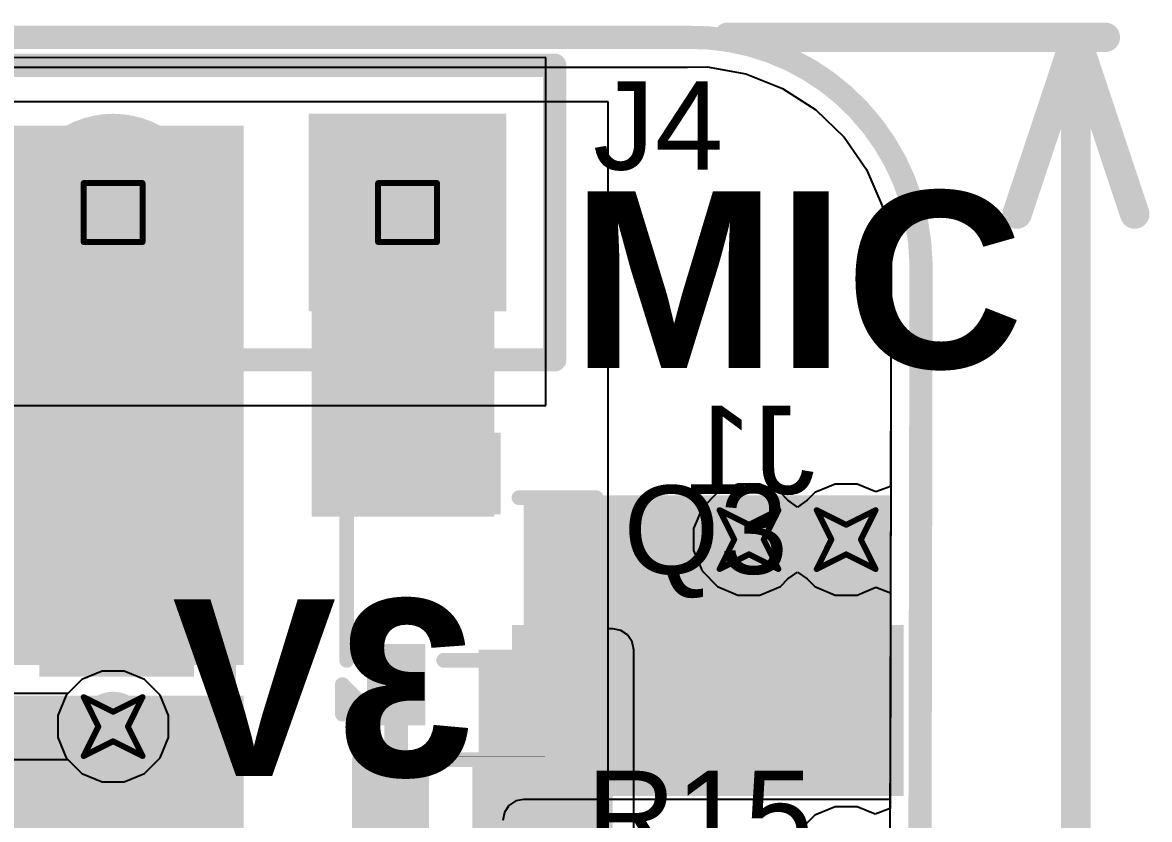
# Model space of a CAD drawing. Header units: inches. Extents: x -3 to 289, y -11 to 89.
# Drawn here: x 117.33 to 127.05, y 33.78 to 40.65 of the extents above; entities that cross this region are included whole.
import ezdxf

# ---------------------------------------------------------------- set-up
doc = ezdxf.new("R2010")
doc.units = ezdxf.units.IN
for name, color, linetype in [('Board Cutout', 216, 'Continuous'), ('Bottom Layer', 5, 'Continuous'), ('Bottom Overlay', 54, 'Continuous'), ('Bottom Paste', 16, 'Continuous'), ('Bottom Solder', 6, 'Continuous'), ('Dimension', 6, 'Continuous'), ('Drill Drawing', 1, 'Continuous'), ('Layer 1', 16, 'Continuous'), ('Layer 2', 76, 'Continuous'), ('Multi-Layer', 9, 'Continuous'), ('Pad Holes', 156, 'Continuous'), ('Top Layer', 1, 'Continuous'), ('Top Overlay', 2, 'Continuous'), ('Top Paste', 8, 'Continuous'), ('Top Solder', 216, 'Continuous'), ('Via Holes', 16, 'Continuous')]:
    doc.layers.add(name, color=color, linetype=linetype)
doc.styles.add('Arial', font='', dxfattribs={"height": 0.2})
doc.styles.add('Arial_Bold', font='', dxfattribs={"height": 0.2})
doc.styles.get('Arial').set_extended_font_data('Arial')
doc.styles.get('Arial_Bold').set_extended_font_data('Arial', bold=True)

# ---------------------------------------------------------------- blocks, each defined once
blk = doc.blocks.new('R___0402_53')
at = {"layer": 'Top Layer'}
for points in [[(-0.6985, -0.3175), (-0.6985, 0.3175), (-0.2413, 0.3175), (-0.2413, -0.3175)], [(0.2413, -0.3175), (0.2413, 0.3175), (0.6985, 0.3175), (0.6985, -0.3175)]]:
    blk.add_hatch(color=1, dxfattribs=at).paths.add_polyline_path(points)
at = {"layer": 'Top Paste'}
for points in [[(-0.6985, -0.3175), (-0.6985, 0.3175), (-0.2413, 0.3175), (-0.2413, -0.3175)], [(0.2413, -0.3175), (0.2413, 0.3175), (0.6985, 0.3175), (0.6985, -0.3175)]]:
    blk.add_hatch(color=8, dxfattribs=at).paths.add_polyline_path(points)
at = {"layer": 'Top Solder'}
for points in [[(-0.7535, -0.3725), (-0.7535, 0.3725), (-0.1863, 0.3725), (-0.1863, -0.3725)], [(0.1863, -0.3725), (0.1863, 0.3725), (0.7535, 0.3725), (0.7535, -0.3725)]]:
    blk.add_hatch(color=216, dxfattribs=at).paths.add_polyline_path(points)
at = {"layer": 'Top Overlay'}
for points in [[(0.7874, 0.4064, 0.127, 0.127, 0), (-0.7874, 0.4064, 0.127, 0.127, 0)], [(-0.7874, 0.4064, 0.127, 0.127, 0), (-0.7874, -0.4064, 0.127, 0.127, 0)], [(0.7874, 0.4064, 0.127, 0.127, 0), (0.7874, -0.4064, 0.127, 0.127, 0)], [(0.7874, -0.4064, 0.127, 0.127, 0), (-0.7874, -0.4064, 0.127, 0.127, 0)], [(0.8128, -0.4318, 0.00323, 0.00323, 0), (-0.8128, -0.4318, 0.00323, 0.00323, 0)]]:
    blk.add_lwpolyline(points, format="xyseb", dxfattribs=at)
for points in [[(-0.8191, 0.4064, 0.0635, 0.0635, 1), (-0.7556, 0.4064, 0.0635, 0.0635, 1)], [(-0.8191, 0.4064, 0.0635, 0.0635, 1), (-0.7556, 0.4064, 0.0635, 0.0635, 1)], [(0.7556, 0.4064, 0.0635, 0.0635, 1), (0.8191, 0.4064, 0.0635, 0.0635, 1)], [(0.7556, 0.4064, 0.0635, 0.0635, 1), (0.8191, 0.4064, 0.0635, 0.0635, 1)], [(-0.8191, -0.4064, 0.0635, 0.0635, 1), (-0.7556, -0.4064, 0.0635, 0.0635, 1)], [(-0.8191, -0.4064, 0.0635, 0.0635, 1), (-0.7556, -0.4064, 0.0635, 0.0635, 1)], [(0.7556, -0.4064, 0.0635, 0.0635, 1), (0.8191, -0.4064, 0.0635, 0.0635, 1)], [(0.7556, -0.4064, 0.0635, 0.0635, 1), (0.8191, -0.4064, 0.0635, 0.0635, 1)], [(-0.8136, -0.4318, 0.00161, 0.00161, 1), (-0.812, -0.4318, 0.00161, 0.00161, 1)], [(0.812, -0.4318, 0.00161, 0.00161, 1), (0.8136, -0.4318, 0.00161, 0.00161, 1)]]:
    blk.add_lwpolyline(points, format="xyseb", close=True, dxfattribs=at)
blk = doc.blocks.new('SC_70_70')
at = {"layer": 'Top Layer'}
for points in [[(0.2, 1.21), (0.2, 0.61), (-0.2, 0.61), (-0.2, 1.21)], [(-0.45, -0.61), (-0.45, -1.21), (-0.85, -1.21), (-0.85, -0.61)], [(0.85, -0.61), (0.85, -1.21), (0.45, -1.21), (0.45, -0.61)]]:
    blk.add_hatch(color=1, dxfattribs=at).paths.add_polyline_path(points)
at = {"layer": 'Top Paste'}
for points in [[(0.2, 1.21), (0.2, 0.61), (-0.2, 0.61), (-0.2, 1.21)], [(-0.45, -0.61), (-0.45, -1.21), (-0.85, -1.21), (-0.85, -0.61)], [(0.85, -0.61), (0.85, -1.21), (0.45, -1.21), (0.45, -0.61)]]:
    blk.add_hatch(color=8, dxfattribs=at).paths.add_polyline_path(points)
at = {"layer": 'Top Solder'}
for points in [[(0.2508, 1.2608), (0.2508, 0.5592), (-0.2508, 0.5592), (-0.2508, 1.2608)], [(-0.3992, -0.5592), (-0.3992, -1.2608), (-0.9008, -1.2608), (-0.9008, -0.5592)], [(0.9008, -0.5592), (0.9008, -1.2608), (0.3992, -1.2608), (0.3992, -0.5592)]]:
    blk.add_hatch(color=216, dxfattribs=at).paths.add_polyline_path(points)
at = {"layer": 'Top Overlay'}
for points in [[(-1.0762, 0.7013, 0.127, 0.127, 0), (-0.4106, 0.7013, 0.127, 0.127, 0)], [(-1.0762, -0.7011, 0.127, 0.127, 0), (-1.0762, 0.7013, 0.127, 0.127, 0)], [(0.4106, 0.7013, 0.127, 0.127, 0), (1.0762, 0.7013, 0.127, 0.127, 0)], [(1.0762, -0.7011, 0.127, 0.127, 0), (1.0762, 0.7013, 0.127, 0.127, 0)], [(-0.2394, -0.7011, 0.127, 0.127, 0), (0.2393, -0.7011, 0.127, 0.127, 0)], [(-1.114, -0.91, 0.127, 0.127, 0), (-0.987, -1.037, 0.127, 0.127, 0)], [(-1.114, -1.164, 0.127, 0.127, 0), (-1.114, -0.91, 0.127, 0.127, 0)], [(-1.114, -1.164, 0.127, 0.127, 0), (-0.987, -1.037, 0.127, 0.127, 0)]]:
    blk.add_lwpolyline(points, format="xyseb", dxfattribs=at)
for points in [[(-1.108, 0.7013, 0.0635, 0.0635, 1), (-1.0445, 0.7013, 0.0635, 0.0635, 1)], [(-1.108, 0.7013, 0.0635, 0.0635, 1), (-1.0445, 0.7013, 0.0635, 0.0635, 1)], [(-0.4424, 0.7013, 0.0635, 0.0635, 1), (-0.3789, 0.7013, 0.0635, 0.0635, 1)], [(0.3789, 0.7013, 0.0635, 0.0635, 1), (0.4424, 0.7013, 0.0635, 0.0635, 1)], [(1.0445, 0.7013, 0.0635, 0.0635, 1), (1.108, 0.7013, 0.0635, 0.0635, 1)], [(1.0445, 0.7013, 0.0635, 0.0635, 1), (1.108, 0.7013, 0.0635, 0.0635, 1)], [(-1.108, -0.7011, 0.0635, 0.0635, 1), (-1.0445, -0.7011, 0.0635, 0.0635, 1)], [(-0.2711, -0.7011, 0.0635, 0.0635, 1), (-0.2076, -0.7011, 0.0635, 0.0635, 1)], [(0.2076, -0.7011, 0.0635, 0.0635, 1), (0.2711, -0.7011, 0.0635, 0.0635, 1)], [(1.0445, -0.7011, 0.0635, 0.0635, 1), (1.108, -0.7011, 0.0635, 0.0635, 1)], [(-1.1458, -0.91, 0.0635, 0.0635, 1), (-1.0823, -0.91, 0.0635, 0.0635, 1)], [(-1.1458, -0.91, 0.0635, 0.0635, 1), (-1.0823, -0.91, 0.0635, 0.0635, 1)], [(-1.0188, -1.037, 0.0635, 0.0635, 1), (-0.9553, -1.037, 0.0635, 0.0635, 1)], [(-1.0188, -1.037, 0.0635, 0.0635, 1), (-0.9553, -1.037, 0.0635, 0.0635, 1)], [(-1.1458, -1.164, 0.0635, 0.0635, 1), (-1.0823, -1.164, 0.0635, 0.0635, 1)], [(-1.1458, -1.164, 0.0635, 0.0635, 1), (-1.0823, -1.164, 0.0635, 0.0635, 1)]]:
    blk.add_lwpolyline(points, format="xyseb", close=True, dxfattribs=at)
blk = doc.blocks.new('HDR1X3__85')
at = {"layer": 'Bottom Layer'}
blk.add_hatch(color=5, dxfattribs=at).paths.add_polyline_path([(-0.75, 0.75), (0.75, 0.75), (0.75, -0.75), (-0.75, -0.75)])
h = blk.add_hatch(color=5, dxfattribs=at)
edge = h.paths.add_edge_path()
edge.add_arc((2.54, 0), 0.75, 0, 360)
h = blk.add_hatch(color=5, dxfattribs=at)
edge = h.paths.add_edge_path()
edge.add_arc((5.08, 0), 0.75, 0, 360)
at = {"layer": 'Bottom Solder'}
blk.add_hatch(color=6, dxfattribs=at).paths.add_polyline_path([(-0.8516, 0.8516), (0.8516, 0.8516), (0.8516, -0.8516), (-0.8516, -0.8516)])
h = blk.add_hatch(color=6, dxfattribs=at)
edge = h.paths.add_edge_path()
edge.add_arc((2.54, 0), 0.8516, 0, 360)
h = blk.add_hatch(color=6, dxfattribs=at)
edge = h.paths.add_edge_path()
edge.add_arc((5.08, 0), 0.8516, 0, 360)
at = {"layer": 'Layer 1'}
blk.add_hatch(color=16, dxfattribs=at).paths.add_polyline_path([(-0.75, 0.75), (0.75, 0.75), (0.75, -0.75), (-0.75, -0.75)])
h = blk.add_hatch(color=16, dxfattribs=at)
edge = h.paths.add_edge_path()
edge.add_arc((2.54, 0), 0.75, 0, 360)
h = blk.add_hatch(color=16, dxfattribs=at)
edge = h.paths.add_edge_path()
edge.add_arc((5.08, 0), 0.75, 0, 360)
at = {"layer": 'Layer 2'}
blk.add_hatch(color=76, dxfattribs=at).paths.add_polyline_path([(-0.75, 0.75), (0.75, 0.75), (0.75, -0.75), (-0.75, -0.75)])
h = blk.add_hatch(color=76, dxfattribs=at)
edge = h.paths.add_edge_path()
edge.add_arc((2.54, 0), 0.75, 0, 360)
h = blk.add_hatch(color=76, dxfattribs=at)
edge = h.paths.add_edge_path()
edge.add_arc((5.08, 0), 0.75, 0, 360)
at = {"layer": 'Multi-Layer'}
blk.add_hatch(color=9, dxfattribs=at).paths.add_polyline_path([(-0.75, 0.75), (0.75, 0.75), (0.75, -0.75), (-0.75, -0.75)])
h = blk.add_hatch(color=9, dxfattribs=at)
edge = h.paths.add_edge_path()
edge.add_arc((2.54, 0), 0.75, 0, 360)
h = blk.add_hatch(color=9, dxfattribs=at)
edge = h.paths.add_edge_path()
edge.add_arc((5.08, 0), 0.75, 0, 360)
at = {"layer": 'Pad Holes'}
h = blk.add_hatch(color=7, dxfattribs=at)
edge = h.paths.add_edge_path()
edge.add_arc((0, 0), 0.45, 0, 360)
h = blk.add_hatch(color=7, dxfattribs=at)
edge = h.paths.add_edge_path()
edge.add_arc((2.54, 0), 0.45, 0, 360)
h = blk.add_hatch(color=7, dxfattribs=at)
edge = h.paths.add_edge_path()
edge.add_arc((5.08, 0), 0.45, 0, 360)
at = {"layer": 'Top Layer'}
blk.add_hatch(color=1, dxfattribs=at).paths.add_polyline_path([(-0.75, 0.75), (0.75, 0.75), (0.75, -0.75), (-0.75, -0.75)])
h = blk.add_hatch(color=1, dxfattribs=at)
edge = h.paths.add_edge_path()
edge.add_arc((2.54, 0), 0.75, 0, 360)
h = blk.add_hatch(color=1, dxfattribs=at)
edge = h.paths.add_edge_path()
edge.add_arc((5.08, 0), 0.75, 0, 360)
at = {"layer": 'Top Solder'}
blk.add_hatch(color=216, dxfattribs=at).paths.add_polyline_path([(-0.8516, 0.8516), (0.8516, 0.8516), (0.8516, -0.8516), (-0.8516, -0.8516)])
h = blk.add_hatch(color=216, dxfattribs=at)
edge = h.paths.add_edge_path()
edge.add_arc((2.54, 0), 0.8516, 0, 360)
h = blk.add_hatch(color=216, dxfattribs=at)
edge = h.paths.add_edge_path()
edge.add_arc((5.08, 0), 0.8516, 0, 360)
at = {"layer": 'Top Overlay'}
for points in [[(-1.27, 1.27, 0.2, 0.2, 0), (-1.27, -1.27, 0.2, 0.2, 0)], [(6.35, 1.27, 0.2, 0.2, 0), (-1.27, 1.27, 0.2, 0.2, 0)], [(6.35, 1.27, 0.2, 0.2, 0), (6.35, -1.27, 0.2, 0.2, 0)], [(6.35, -1.27, 0.2, 0.2, 0), (-1.27, -1.27, 0.2, 0.2, 0)]]:
    blk.add_lwpolyline(points, format="xyseb", dxfattribs=at)
for points in [[(-1.32, 1.27, 0.1, 0.1, 1), (-1.22, 1.27, 0.1, 0.1, 1)], [(-1.32, 1.27, 0.1, 0.1, 1), (-1.22, 1.27, 0.1, 0.1, 1)], [(6.3, 1.27, 0.1, 0.1, 1), (6.4, 1.27, 0.1, 0.1, 1)], [(6.3, 1.27, 0.1, 0.1, 1), (6.4, 1.27, 0.1, 0.1, 1)], [(-1.32, -1.27, 0.1, 0.1, 1), (-1.22, -1.27, 0.1, 0.1, 1)], [(-1.32, -1.27, 0.1, 0.1, 1), (-1.22, -1.27, 0.1, 0.1, 1)], [(6.3, -1.27, 0.1, 0.1, 1), (6.4, -1.27, 0.1, 0.1, 1)], [(6.3, -1.27, 0.1, 0.1, 1), (6.4, -1.27, 0.1, 0.1, 1)]]:
    blk.add_lwpolyline(points, format="xyseb", close=True, dxfattribs=at)
blk = doc.blocks.new('TSM_106_X_SH_BOARDEDGE_B_88')
at = {"layer": 'Bottom Layer'}
for points in [[(-6.985, 1.5875), (-5.715, 1.5875), (-5.715, -1.5875), (-6.985, -1.5875)], [(-4.445, 1.5875), (-3.175, 1.5875), (-3.175, -1.5875), (-4.445, -1.5875)], [(-1.905, 1.5875), (-0.635, 1.5875), (-0.635, -1.5875), (-1.905, -1.5875)], [(0.635, 1.5875), (1.905, 1.5875), (1.905, -1.5875), (0.635, -1.5875)], [(3.175, 1.5875), (4.445, 1.5875), (4.445, -1.5875), (3.175, -1.5875)], [(5.715, 1.5875), (6.985, 1.5875), (6.985, -1.5875), (5.715, -1.5875)]]:
    blk.add_hatch(color=5, dxfattribs=at).paths.add_polyline_path(points)
at = {"layer": 'Bottom Paste'}
for points in [[(-6.985, 1.5875), (-5.715, 1.5875), (-5.715, -1.5875), (-6.985, -1.5875)], [(-4.445, 1.5875), (-3.175, 1.5875), (-3.175, -1.5875), (-4.445, -1.5875)], [(-1.905, 1.5875), (-0.635, 1.5875), (-0.635, -1.5875), (-1.905, -1.5875)], [(0.635, 1.5875), (1.905, 1.5875), (1.905, -1.5875), (0.635, -1.5875)], [(3.175, 1.5875), (4.445, 1.5875), (4.445, -1.5875), (3.175, -1.5875)], [(5.715, 1.5875), (6.985, 1.5875), (6.985, -1.5875), (5.715, -1.5875)]]:
    blk.add_hatch(color=16, dxfattribs=at).paths.add_polyline_path(points)
at = {"layer": 'Bottom Solder'}
for points in [[(-7.0866, 1.6891), (-5.6134, 1.6891), (-5.6134, -1.6891), (-7.0866, -1.6891)], [(-4.5466, 1.6891), (-3.0734, 1.6891), (-3.0734, -1.6891), (-4.5466, -1.6891)], [(-2.0066, 1.6891), (-0.5334, 1.6891), (-0.5334, -1.6891), (-2.0066, -1.6891)], [(0.5334, 1.6891), (2.0066, 1.6891), (2.0066, -1.6891), (0.5334, -1.6891)], [(3.0734, 1.6891), (4.5466, 1.6891), (4.5466, -1.6891), (3.0734, -1.6891)], [(5.6134, 1.6891), (7.0866, 1.6891), (7.0866, -1.6891), (5.6134, -1.6891)]]:
    blk.add_hatch(color=6, dxfattribs=at).paths.add_polyline_path(points)
blk = doc.blocks.new('C____A_144')
at = {"layer": 'Top Layer'}
for points in [[(-1.91, 0.565), (-0.49, 0.565), (-0.49, -0.565), (-1.91, -0.565)], [(0.49, 0.565), (1.91, 0.565), (1.91, -0.565), (0.49, -0.565)]]:
    blk.add_hatch(color=1, dxfattribs=at).paths.add_polyline_path(points)
at = {"layer": 'Top Paste'}
for points in [[(-1.91, 0.565), (-0.49, 0.565), (-0.49, -0.565), (-1.91, -0.565)], [(0.49, 0.565), (1.91, 0.565), (1.91, -0.565), (0.49, -0.565)]]:
    blk.add_hatch(color=8, dxfattribs=at).paths.add_polyline_path(points)
at = {"layer": 'Top Solder'}
for points in [[(-2.0116, 0.6666), (-0.3884, 0.6666), (-0.3884, -0.6666), (-2.0116, -0.6666)], [(0.3884, 0.6666), (2.0116, 0.6666), (2.0116, -0.6666), (0.3884, -0.6666)]]:
    blk.add_hatch(color=216, dxfattribs=at).paths.add_polyline_path(points)
at = {"layer": 'Top Overlay'}
for points in [[(1.6256, 0.9652, 0.127, 0.127, 0), (-1.6256, 0.9652, 0.127, 0.127, 0)], [(-1.6256, 0.762, 0.127, 0.127, 0), (-1.6256, 0.9652, 0.127, 0.127, 0)], [(1.6256, 0.7112, 0.127, 0.127, 0), (1.6256, 0.9652, 0.127, 0.127, 0)], [(-2.4192, -0.2746, 0.2, 0.2, 0), (-2.4192, 0.3254, 0.2, 0.2, 0)], [(-2.1192, 0.0254, 0.2, 0.2, 0), (-2.7192, 0.0254, 0.2, 0.2, 0)], [(1.6256, -0.9652, 0.127, 0.127, 0), (1.6256, -0.7112, 0.127, 0.127, 0)], [(-1.6256, -0.9652, 0.127, 0.127, 0), (-1.6256, -0.762, 0.127, 0.127, 0)], [(1.6256, -0.9652, 0.127, 0.127, 0), (-1.6256, -0.9652, 0.127, 0.127, 0)]]:
    blk.add_lwpolyline(points, format="xyseb", dxfattribs=at)
for points in [[(-1.6574, 0.9652, 0.0635, 0.0635, 1), (-1.5938, 0.9652, 0.0635, 0.0635, 1)], [(-1.6574, 0.9652, 0.0635, 0.0635, 1), (-1.5938, 0.9652, 0.0635, 0.0635, 1)], [(1.5938, 0.9652, 0.0635, 0.0635, 1), (1.6574, 0.9652, 0.0635, 0.0635, 1)], [(1.5938, 0.9652, 0.0635, 0.0635, 1), (1.6574, 0.9652, 0.0635, 0.0635, 1)], [(-1.6574, 0.762, 0.0635, 0.0635, 1), (-1.5938, 0.762, 0.0635, 0.0635, 1)], [(1.5938, 0.7112, 0.0635, 0.0635, 1), (1.6574, 0.7112, 0.0635, 0.0635, 1)], [(-2.4692, 0.3254, 0.1, 0.1, 1), (-2.3692, 0.3254, 0.1, 0.1, 1)], [(-2.7692, 0.0254, 0.1, 0.1, 1), (-2.6692, 0.0254, 0.1, 0.1, 1)], [(-2.1692, 0.0254, 0.1, 0.1, 1), (-2.0692, 0.0254, 0.1, 0.1, 1)], [(-2.4692, -0.2746, 0.1, 0.1, 1), (-2.3692, -0.2746, 0.1, 0.1, 1)], [(1.5938, -0.7112, 0.0635, 0.0635, 1), (1.6574, -0.7112, 0.0635, 0.0635, 1)], [(-1.6574, -0.762, 0.0635, 0.0635, 1), (-1.5938, -0.762, 0.0635, 0.0635, 1)], [(-1.6574, -0.9652, 0.0635, 0.0635, 1), (-1.5938, -0.9652, 0.0635, 0.0635, 1)], [(-1.6574, -0.9652, 0.0635, 0.0635, 1), (-1.5938, -0.9652, 0.0635, 0.0635, 1)], [(1.5938, -0.9652, 0.0635, 0.0635, 1), (1.6574, -0.9652, 0.0635, 0.0635, 1)], [(1.5938, -0.9652, 0.0635, 0.0635, 1), (1.6574, -0.9652, 0.0635, 0.0635, 1)]]:
    blk.add_lwpolyline(points, format="xyseb", close=True, dxfattribs=at)

msp = doc.modelspace()

# ---------------------------------------------------------------- hatches: boundary and pattern name
at = {"layer": 'Bottom Layer'}
msp.add_hatch(color=5, dxfattribs=at).paths.add_polyline_path([(121.65, 34.0811), (124.825, 34.0811), (124.825, 36.5707), (121.65, 36.5707)])
h = msp.add_hatch(color=5, dxfattribs=at)
edge = h.paths.add_edge_path()
edge.add_arc((123.5931, 36.1893), 0.3, 0, 360)
h = msp.add_hatch(color=5, dxfattribs=at)
edge = h.paths.add_edge_path()
edge.add_arc((124.4313, 36.1893), 0.3, 0, 360)
h = msp.add_hatch(color=5, dxfattribs=at)
edge = h.paths.add_edge_path()
edge.add_arc((118.1074, 34.5772), 0.3, 0, 360)
at = {"layer": 'Layer 1'}
h = msp.add_hatch(color=16, dxfattribs=at)
edge = h.paths.add_edge_path()
edge.add_arc((123.5931, 36.1893), 0.3, 0, 360)
h = msp.add_hatch(color=16, dxfattribs=at)
edge = h.paths.add_edge_path()
edge.add_arc((124.4313, 36.1893), 0.3, 0, 360)
h = msp.add_hatch(color=16, dxfattribs=at)
edge = h.paths.add_edge_path()
edge.add_arc((118.1074, 34.5772), 0.3, 0, 360)
at = {"layer": 'Layer 2'}
h = msp.add_hatch(color=76, dxfattribs=at)
edge = h.paths.add_edge_path()
edge.add_arc((123.5931, 36.1893), 0.3, 0, 360)
h = msp.add_hatch(color=76, dxfattribs=at)
edge = h.paths.add_edge_path()
edge.add_arc((124.4313, 36.1893), 0.3, 0, 360)
h = msp.add_hatch(color=76, dxfattribs=at)
edge = h.paths.add_edge_path()
edge.add_arc((118.1074, 34.5772), 0.3, 0, 360)
at = {"layer": 'Top Layer'}
for points in [[(117.1679, 35.1076), (119.2342, 35.1076), (119.2342, 39.7587), (117.1679, 39.7587)], [(119.8205, 36.3858), (121.3974, 36.3858), (121.3974, 39.7587), (119.8205, 39.7587)], [(121.2601, 31.5665), (122.4181, 31.5665), (122.4181, 35.239), (121.2601, 35.239)], [(117.2184, 32.7076), (119.2342, 32.7076), (119.2342, 34.8425), (117.2184, 34.8425)]]:
    msp.add_hatch(color=1, dxfattribs=at).paths.add_polyline_path(points)
h = msp.add_hatch(color=1, dxfattribs=at)
edge = h.paths.add_edge_path()
edge.add_arc((123.5931, 36.1893), 0.3, 0, 360)
h = msp.add_hatch(color=1, dxfattribs=at)
edge = h.paths.add_edge_path()
edge.add_arc((124.4313, 36.1893), 0.3, 0, 360)
h = msp.add_hatch(color=1, dxfattribs=at)
edge = h.paths.add_edge_path()
edge.add_arc((118.1074, 34.5772), 0.3, 0, 360)
at = {"layer": 'Via Holes'}
h = msp.add_hatch(color=7, dxfattribs=at)
edge = h.paths.add_edge_path()
edge.add_arc((123.5931, 36.1893), 0.15, 0, 360)
h = msp.add_hatch(color=7, dxfattribs=at)
edge = h.paths.add_edge_path()
edge.add_arc((124.4313, 36.1893), 0.15, 0, 360)
h = msp.add_hatch(color=7, dxfattribs=at)
edge = h.paths.add_edge_path()
edge.add_arc((118.1074, 34.5772), 0.15, 0, 360)

# ---------------------------------------------------------------- linework, layer by layer
at = {"layer": 'Board Cutout'}
for points in [[(92.5402, 40.5198, 0.2, 0.2, 0), (123.0575, 40.5198, 0.2, 0.2, 0)], [(123.0575, 40.5198, 0.2, 0.2, -0.414214), (125.0776, 38.5698, 0.2, 0.2, 0)], [(124.9981, -5.5301, 0.2, 0.2, 0), (125.0776, 38.5698, 0.2, 0.2, 0)]]:
    msp.add_lwpolyline(points, format="xyseb", dxfattribs=at)
for points in [[(123.0075, 40.5198, 0.1, 0.1, 1), (123.1075, 40.5198, 0.1, 0.1, 1)], [(123.0075, 40.5198, 0.1, 0.1, 1), (123.1075, 40.5198, 0.1, 0.1, 1)], [(125.0276, 38.5698, 0.1, 0.1, 1), (125.1276, 38.5698, 0.1, 0.1, 1)], [(125.0276, 38.5698, 0.1, 0.1, 1), (125.1276, 38.5698, 0.1, 0.1, 1)]]:
    msp.add_lwpolyline(points, format="xyseb", close=True, dxfattribs=at)
at = {"layer": 'Bottom Layer'}
for p, q in [((121.8412, 40.3452), (114.0942, 40.343)), ((121.8412, 37.3458), (121.8412, 40.3452)), ((121.8412, 37.3458), (121.8412, 40.2608)), ((121.8412, 40.2608), (123.0575, 40.2608)), ((123.0575, 40.2608), (123.0598, 40.2613)), ((123.0598, 40.2613), (123.0621, 40.2609)), ((123.0621, 40.2609), (123.2321, 40.2639)), ((123.2321, 40.2639), (123.5668, 40.2034)), ((123.5668, 40.2034), (123.8832, 40.0789)), ((123.8832, 40.0789), (124.1692, 39.895)), ((124.1692, 39.895), (124.4139, 39.6588)), ((124.4139, 39.6588), (124.6078, 39.3794)), ((124.6078, 39.3794), (124.7435, 39.0676)), ((124.7435, 39.0676), (124.8157, 38.7353)), ((124.8157, 38.7353), (124.8186, 38.5678)), ((124.8186, 38.5678), (124.8103, 33.9494)), ((114.0942, 37.3458), (121.8412, 37.3458)), ((114.0942, 37.3458), (121.8412, 37.3458)), ((118.0123, 35.055), (117.8367, 34.9822)), ((118.2024, 35.055), (118.0123, 35.055)), ((118.378, 34.9822), (118.2024, 35.055)), ((117.8367, 34.9822), (117.7023, 34.8478)), ((118.5124, 34.8478), (118.378, 34.9822)), ((117.7023, 34.8478), (117.6296, 34.6722)), ((118.5852, 34.6722), (118.5124, 34.8478)), ((117.6296, 34.6722), (117.6296, 34.4821)), ((118.5852, 34.4821), (118.5852, 34.6722)), ((117.6296, 34.4821), (117.7023, 34.3065)), ((118.5124, 34.3065), (118.5852, 34.4821)), ((117.7023, 34.3065), (117.8367, 34.1721)), ((118.378, 34.1721), (118.5124, 34.3065)), ((117.8367, 34.1721), (118.0123, 34.0994)), ((118.2024, 34.0994), (118.378, 34.1721)), ((118.0123, 34.0994), (118.2024, 34.0994)), ((121.5806, 33.9356), (121.5218, 33.8963)), ((121.65, 33.9494), (121.5806, 33.9356)), ((124.8103, 33.9494), (121.65, 33.9494)), ((121.4825, 33.8375), (121.4687, 33.7681)), ((121.5218, 33.8963), (121.4825, 33.8375))]:
    msp.add_line(p, q, dxfattribs=at)
msp.add_lwpolyline([(124.4313, 36.1893, 0.1778, 0.1778, 0), (124.5837, 36.1893, 0.1778, 0.1778, 0)], format="xyseb", dxfattribs=at)
for points in [[(124.3868, 36.1893, 0.0889, 0.0889, 1), (124.4757, 36.1893, 0.0889, 0.0889, 1)], [(124.5392, 36.1893, 0.0889, 0.0889, 1), (124.6281, 36.1893, 0.0889, 0.0889, 1)]]:
    msp.add_lwpolyline(points, format="xyseb", close=True, dxfattribs=at)
at = {"layer": 'Dimension'}
for points in [[(123.4115, 40.5198, 0.254, 0.254, 0), (126.6672, 40.5198, 0.254, 0.254, 0)], [(125.9052, 38.9958, 0.254, 0.254, 0), (126.4132, 40.5198, 0.254, 0.254, 0)], [(126.4132, 40.5198, 0.254, 0.254, 0), (126.9212, 38.9958, 0.254, 0.254, 0)], [(126.4132, 21.2174, 0.254, 0.254, 0), (126.4132, 40.5198, 0.254, 0.254, 0)]]:
    msp.add_lwpolyline(points, format="xyseb", dxfattribs=at)
for points in [[(123.348, 40.5198, 0.127, 0.127, 1), (123.475, 40.5198, 0.127, 0.127, 1)], [(126.3497, 40.5198, 0.127, 0.127, 1), (126.4767, 40.5198, 0.127, 0.127, 1)], [(126.3497, 40.5198, 0.127, 0.127, 1), (126.4767, 40.5198, 0.127, 0.127, 1)], [(126.3497, 40.5198, 0.127, 0.127, 1), (126.4767, 40.5198, 0.127, 0.127, 1)], [(126.6037, 40.5198, 0.127, 0.127, 1), (126.7307, 40.5198, 0.127, 0.127, 1)], [(125.8417, 38.9958, 0.127, 0.127, 1), (125.9687, 38.9958, 0.127, 0.127, 1)], [(126.8577, 38.9958, 0.127, 0.127, 1), (126.9847, 38.9958, 0.127, 0.127, 1)]]:
    msp.add_lwpolyline(points, format="xyseb", close=True, dxfattribs=at)
at = {"layer": 'Drill Drawing'}
for points in [[(117.8534, 39.2627, 0.0508, 0.0508, 0), (118.3614, 39.2627, 0.0508, 0.0508, 0)], [(117.8534, 38.7547, 0.0508, 0.0508, 0), (117.8534, 39.2627, 0.0508, 0.0508, 0)], [(118.3614, 38.7547, 0.0508, 0.0508, 0), (118.3614, 39.2627, 0.0508, 0.0508, 0)], [(120.3934, 39.2627, 0.0508, 0.0508, 0), (120.9014, 39.2627, 0.0508, 0.0508, 0)], [(120.3934, 38.7547, 0.0508, 0.0508, 0), (120.3934, 39.2627, 0.0508, 0.0508, 0)], [(120.9014, 38.7547, 0.0508, 0.0508, 0), (120.9014, 39.2627, 0.0508, 0.0508, 0)], [(117.8534, 38.7547, 0.0508, 0.0508, 0), (118.3614, 38.7547, 0.0508, 0.0508, 0)], [(120.3934, 38.7547, 0.0508, 0.0508, 0), (120.9014, 38.7547, 0.0508, 0.0508, 0)], [(123.3391, 36.4433, 0.0508, 0.0508, 0), (123.5931, 36.3163, 0.0508, 0.0508, 0)], [(123.3391, 36.4433, 0.0508, 0.0508, 0), (123.4661, 36.1893, 0.0508, 0.0508, 0)], [(123.5931, 36.3163, 0.0508, 0.0508, 0), (123.8471, 36.4433, 0.0508, 0.0508, 0)], [(123.7201, 36.1893, 0.0508, 0.0508, 0), (123.8471, 36.4433, 0.0508, 0.0508, 0)], [(124.1773, 36.4433, 0.0508, 0.0508, 0), (124.4313, 36.3163, 0.0508, 0.0508, 0)], [(124.1773, 36.4433, 0.0508, 0.0508, 0), (124.3043, 36.1893, 0.0508, 0.0508, 0)], [(124.4313, 36.3163, 0.0508, 0.0508, 0), (124.6853, 36.4433, 0.0508, 0.0508, 0)], [(124.5583, 36.1893, 0.0508, 0.0508, 0), (124.6853, 36.4433, 0.0508, 0.0508, 0)], [(123.3391, 35.9353, 0.0508, 0.0508, 0), (123.4661, 36.1893, 0.0508, 0.0508, 0)], [(123.7201, 36.1893, 0.0508, 0.0508, 0), (123.8471, 35.9353, 0.0508, 0.0508, 0)], [(124.1773, 35.9353, 0.0508, 0.0508, 0), (124.3043, 36.1893, 0.0508, 0.0508, 0)], [(124.5583, 36.1893, 0.0508, 0.0508, 0), (124.6853, 35.9353, 0.0508, 0.0508, 0)], [(123.3391, 35.9353, 0.0508, 0.0508, 0), (123.5931, 36.0623, 0.0508, 0.0508, 0)], [(123.5931, 36.0623, 0.0508, 0.0508, 0), (123.8471, 35.9353, 0.0508, 0.0508, 0)], [(124.1773, 35.9353, 0.0508, 0.0508, 0), (124.4313, 36.0623, 0.0508, 0.0508, 0)], [(124.4313, 36.0623, 0.0508, 0.0508, 0), (124.6853, 35.9353, 0.0508, 0.0508, 0)], [(117.8534, 34.8312, 0.0508, 0.0508, 0), (118.1074, 34.7042, 0.0508, 0.0508, 0)], [(117.8534, 34.8312, 0.0508, 0.0508, 0), (117.9804, 34.5772, 0.0508, 0.0508, 0)], [(118.1074, 34.7042, 0.0508, 0.0508, 0), (118.3614, 34.8312, 0.0508, 0.0508, 0)], [(118.2344, 34.5772, 0.0508, 0.0508, 0), (118.3614, 34.8312, 0.0508, 0.0508, 0)], [(117.8534, 34.3232, 0.0508, 0.0508, 0), (117.9804, 34.5772, 0.0508, 0.0508, 0)], [(118.2344, 34.5772, 0.0508, 0.0508, 0), (118.3614, 34.3232, 0.0508, 0.0508, 0)], [(117.8534, 34.3232, 0.0508, 0.0508, 0), (118.1074, 34.4502, 0.0508, 0.0508, 0)], [(118.1074, 34.4502, 0.0508, 0.0508, 0), (118.3614, 34.3232, 0.0508, 0.0508, 0)]]:
    msp.add_lwpolyline(points, format="xyseb", dxfattribs=at)
for points in [[(117.8407, 39.2627, 0.0254, 0.0254, 1), (117.8661, 39.2627, 0.0254, 0.0254, 1)], [(117.8407, 39.2627, 0.0254, 0.0254, 1), (117.8661, 39.2627, 0.0254, 0.0254, 1)], [(118.3487, 39.2627, 0.0254, 0.0254, 1), (118.3741, 39.2627, 0.0254, 0.0254, 1)], [(118.3487, 39.2627, 0.0254, 0.0254, 1), (118.3741, 39.2627, 0.0254, 0.0254, 1)], [(120.3807, 39.2627, 0.0254, 0.0254, 1), (120.4061, 39.2627, 0.0254, 0.0254, 1)], [(120.3807, 39.2627, 0.0254, 0.0254, 1), (120.4061, 39.2627, 0.0254, 0.0254, 1)], [(120.8887, 39.2627, 0.0254, 0.0254, 1), (120.9141, 39.2627, 0.0254, 0.0254, 1)], [(120.8887, 39.2627, 0.0254, 0.0254, 1), (120.9141, 39.2627, 0.0254, 0.0254, 1)], [(117.8407, 38.7547, 0.0254, 0.0254, 1), (117.8661, 38.7547, 0.0254, 0.0254, 1)], [(117.8407, 38.7547, 0.0254, 0.0254, 1), (117.8661, 38.7547, 0.0254, 0.0254, 1)], [(118.3487, 38.7547, 0.0254, 0.0254, 1), (118.3741, 38.7547, 0.0254, 0.0254, 1)], [(118.3487, 38.7547, 0.0254, 0.0254, 1), (118.3741, 38.7547, 0.0254, 0.0254, 1)], [(120.3807, 38.7547, 0.0254, 0.0254, 1), (120.4061, 38.7547, 0.0254, 0.0254, 1)], [(120.3807, 38.7547, 0.0254, 0.0254, 1), (120.4061, 38.7547, 0.0254, 0.0254, 1)], [(120.8887, 38.7547, 0.0254, 0.0254, 1), (120.9141, 38.7547, 0.0254, 0.0254, 1)], [(120.8887, 38.7547, 0.0254, 0.0254, 1), (120.9141, 38.7547, 0.0254, 0.0254, 1)], [(123.3264, 36.4433, 0.0254, 0.0254, 1), (123.3518, 36.4433, 0.0254, 0.0254, 1)], [(123.3264, 36.4433, 0.0254, 0.0254, 1), (123.3518, 36.4433, 0.0254, 0.0254, 1)], [(123.8344, 36.4433, 0.0254, 0.0254, 1), (123.8598, 36.4433, 0.0254, 0.0254, 1)], [(123.8344, 36.4433, 0.0254, 0.0254, 1), (123.8598, 36.4433, 0.0254, 0.0254, 1)], [(124.1646, 36.4433, 0.0254, 0.0254, 1), (124.19, 36.4433, 0.0254, 0.0254, 1)], [(124.1646, 36.4433, 0.0254, 0.0254, 1), (124.19, 36.4433, 0.0254, 0.0254, 1)], [(124.6726, 36.4433, 0.0254, 0.0254, 1), (124.698, 36.4433, 0.0254, 0.0254, 1)], [(124.6726, 36.4433, 0.0254, 0.0254, 1), (124.698, 36.4433, 0.0254, 0.0254, 1)], [(123.5804, 36.3163, 0.0254, 0.0254, 1), (123.6058, 36.3163, 0.0254, 0.0254, 1)], [(123.5804, 36.3163, 0.0254, 0.0254, 1), (123.6058, 36.3163, 0.0254, 0.0254, 1)], [(124.4186, 36.3163, 0.0254, 0.0254, 1), (124.444, 36.3163, 0.0254, 0.0254, 1)], [(124.4186, 36.3163, 0.0254, 0.0254, 1), (124.444, 36.3163, 0.0254, 0.0254, 1)], [(123.4534, 36.1893, 0.0254, 0.0254, 1), (123.4788, 36.1893, 0.0254, 0.0254, 1)], [(123.4534, 36.1893, 0.0254, 0.0254, 1), (123.4788, 36.1893, 0.0254, 0.0254, 1)], [(123.7074, 36.1893, 0.0254, 0.0254, 1), (123.7328, 36.1893, 0.0254, 0.0254, 1)], [(123.7074, 36.1893, 0.0254, 0.0254, 1), (123.7328, 36.1893, 0.0254, 0.0254, 1)], [(124.2916, 36.1893, 0.0254, 0.0254, 1), (124.317, 36.1893, 0.0254, 0.0254, 1)], [(124.2916, 36.1893, 0.0254, 0.0254, 1), (124.317, 36.1893, 0.0254, 0.0254, 1)], [(124.5456, 36.1893, 0.0254, 0.0254, 1), (124.571, 36.1893, 0.0254, 0.0254, 1)], [(124.5456, 36.1893, 0.0254, 0.0254, 1), (124.571, 36.1893, 0.0254, 0.0254, 1)], [(123.5804, 36.0623, 0.0254, 0.0254, 1), (123.6058, 36.0623, 0.0254, 0.0254, 1)], [(123.5804, 36.0623, 0.0254, 0.0254, 1), (123.6058, 36.0623, 0.0254, 0.0254, 1)], [(124.4186, 36.0623, 0.0254, 0.0254, 1), (124.444, 36.0623, 0.0254, 0.0254, 1)], [(124.4186, 36.0623, 0.0254, 0.0254, 1), (124.444, 36.0623, 0.0254, 0.0254, 1)], [(123.3264, 35.9353, 0.0254, 0.0254, 1), (123.3518, 35.9353, 0.0254, 0.0254, 1)], [(123.3264, 35.9353, 0.0254, 0.0254, 1), (123.3518, 35.9353, 0.0254, 0.0254, 1)], [(123.8344, 35.9353, 0.0254, 0.0254, 1), (123.8598, 35.9353, 0.0254, 0.0254, 1)], [(123.8344, 35.9353, 0.0254, 0.0254, 1), (123.8598, 35.9353, 0.0254, 0.0254, 1)], [(124.1646, 35.9353, 0.0254, 0.0254, 1), (124.19, 35.9353, 0.0254, 0.0254, 1)], [(124.1646, 35.9353, 0.0254, 0.0254, 1), (124.19, 35.9353, 0.0254, 0.0254, 1)], [(124.6726, 35.9353, 0.0254, 0.0254, 1), (124.698, 35.9353, 0.0254, 0.0254, 1)], [(124.6726, 35.9353, 0.0254, 0.0254, 1), (124.698, 35.9353, 0.0254, 0.0254, 1)], [(117.8407, 34.8312, 0.0254, 0.0254, 1), (117.8661, 34.8312, 0.0254, 0.0254, 1)], [(117.8407, 34.8312, 0.0254, 0.0254, 1), (117.8661, 34.8312, 0.0254, 0.0254, 1)], [(118.3487, 34.8312, 0.0254, 0.0254, 1), (118.3741, 34.8312, 0.0254, 0.0254, 1)], [(118.3487, 34.8312, 0.0254, 0.0254, 1), (118.3741, 34.8312, 0.0254, 0.0254, 1)], [(118.0947, 34.7042, 0.0254, 0.0254, 1), (118.1201, 34.7042, 0.0254, 0.0254, 1)], [(118.0947, 34.7042, 0.0254, 0.0254, 1), (118.1201, 34.7042, 0.0254, 0.0254, 1)], [(117.9677, 34.5772, 0.0254, 0.0254, 1), (117.9931, 34.5772, 0.0254, 0.0254, 1)], [(117.9677, 34.5772, 0.0254, 0.0254, 1), (117.9931, 34.5772, 0.0254, 0.0254, 1)], [(118.2217, 34.5772, 0.0254, 0.0254, 1), (118.2471, 34.5772, 0.0254, 0.0254, 1)], [(118.2217, 34.5772, 0.0254, 0.0254, 1), (118.2471, 34.5772, 0.0254, 0.0254, 1)], [(118.0947, 34.4502, 0.0254, 0.0254, 1), (118.1201, 34.4502, 0.0254, 0.0254, 1)], [(118.0947, 34.4502, 0.0254, 0.0254, 1), (118.1201, 34.4502, 0.0254, 0.0254, 1)], [(117.8407, 34.3232, 0.0254, 0.0254, 1), (117.8661, 34.3232, 0.0254, 0.0254, 1)], [(117.8407, 34.3232, 0.0254, 0.0254, 1), (117.8661, 34.3232, 0.0254, 0.0254, 1)], [(118.3487, 34.3232, 0.0254, 0.0254, 1), (118.3741, 34.3232, 0.0254, 0.0254, 1)], [(118.3487, 34.3232, 0.0254, 0.0254, 1), (118.3741, 34.3232, 0.0254, 0.0254, 1)]]:
    msp.add_lwpolyline(points, format="xyseb", close=True, dxfattribs=at)
at = {"layer": 'Layer 1'}
for p, q in [((121.8412, 40.3452), (114.0942, 40.343)), ((121.8412, 37.3458), (121.8412, 40.3452)), ((121.8412, 37.3458), (121.8412, 40.2608)), ((121.8412, 40.2608), (123.0575, 40.2608)), ((123.0575, 40.2608), (123.0598, 40.2613)), ((123.0598, 40.2613), (123.0621, 40.2609)), ((123.0621, 40.2609), (123.2321, 40.2639)), ((123.2321, 40.2639), (123.5668, 40.2034)), ((123.5668, 40.2034), (123.8832, 40.0789)), ((123.8832, 40.0789), (124.1692, 39.895)), ((124.1692, 39.895), (124.4139, 39.6588)), ((124.4139, 39.6588), (124.6078, 39.3794)), ((124.6078, 39.3794), (124.7435, 39.0676)), ((124.7435, 39.0676), (124.8157, 38.7353)), ((124.8157, 38.7353), (124.8186, 38.5678)), ((124.8186, 38.5678), (124.8152, 36.6471)), ((114.0942, 37.3458), (121.8412, 37.3458)), ((114.0942, 37.3458), (121.8412, 37.3458)), ((123.498, 36.6671), (123.3224, 36.5944)), ((123.6881, 36.6671), (123.498, 36.6671)), ((123.8637, 36.5944), (123.6881, 36.6671)), ((124.3362, 36.6671), (124.1606, 36.5944)), ((124.5263, 36.6671), (124.3362, 36.6671)), ((124.6881, 36.6001), (124.5263, 36.6671)), ((123.3224, 36.5944), (123.188, 36.46)), ((123.9292, 36.5289), (123.8637, 36.5944)), ((124.1606, 36.5944), (124.0951, 36.5289)), ((124.8152, 36.6471), (124.6881, 36.6001)), ((123.188, 36.46), (123.1153, 36.2844)), ((124.0122, 36.4699), (123.9292, 36.5289)), ((124.0951, 36.5289), (124.0122, 36.4699)), ((123.1153, 36.2844), (123.1153, 36.0943)), ((123.1153, 36.0943), (123.188, 35.9187)), ((123.188, 35.9187), (123.3224, 35.7843)), ((123.9292, 35.8497), (124.0122, 35.9087)), ((124.0122, 35.9087), (124.0951, 35.8497)), ((123.3224, 35.7843), (123.498, 35.7115)), ((123.6881, 35.7115), (123.8637, 35.7843)), ((123.8637, 35.7843), (123.9292, 35.8497)), ((124.0951, 35.8497), (124.1606, 35.7843)), ((124.1606, 35.7843), (124.3362, 35.7115)), ((123.498, 35.7115), (123.6881, 35.7115)), ((124.3362, 35.7115), (124.5263, 35.7115)), ((124.5263, 35.7115), (124.6866, 35.7779)), ((124.6866, 35.7779), (124.8135, 35.7299)), ((124.8135, 35.7299), (124.7391, -5.5276)), ((118.0123, 35.055), (117.8367, 34.9822)), ((118.2024, 35.055), (118.0123, 35.055)), ((118.378, 34.9822), (118.2024, 35.055)), ((117.8367, 34.9822), (117.7165, 34.862)), ((118.5124, 34.8478), (118.378, 34.9822)), ((117.7165, 34.862), (116.2024, 34.862)), ((118.5852, 34.6722), (118.5124, 34.8478)), ((118.5852, 34.4821), (118.5852, 34.6722)), ((118.5124, 34.3065), (118.5852, 34.4821)), ((116.3204, 34.2923), (117.7165, 34.2923)), ((117.7165, 34.2923), (117.8367, 34.1721)), ((118.378, 34.1721), (118.5124, 34.3065)), ((117.8367, 34.1721), (118.0123, 34.0994)), ((118.2024, 34.0994), (118.378, 34.1721)), ((118.0123, 34.0994), (118.2024, 34.0994))]:
    msp.add_line(p, q, dxfattribs=at)
msp.add_lwpolyline([(116.2024, 34.5772, 0.2032, 0.2032, 0), (118.1074, 34.5772, 0.2032, 0.2032, 0)], format="xyseb", dxfattribs=at)
msp.add_lwpolyline([(118.0566, 34.5772, 0.1016, 0.1016, 1), (118.1582, 34.5772, 0.1016, 0.1016, 1)], format="xyseb", close=True, dxfattribs=at)
at = {"layer": 'Layer 2'}
for p, q in [((121.8412, 40.3452), (114.0942, 40.343)), ((121.8412, 37.3458), (121.8412, 40.3452)), ((121.8412, 37.3458), (121.8412, 40.2608)), ((121.8412, 40.2608), (123.0575, 40.2608)), ((123.0575, 40.2608), (123.0598, 40.2613)), ((123.0598, 40.2613), (123.0621, 40.2609)), ((123.0621, 40.2609), (123.2321, 40.2639)), ((123.2321, 40.2639), (123.5668, 40.2034)), ((123.5668, 40.2034), (123.8832, 40.0789)), ((123.8832, 40.0789), (124.1692, 39.895)), ((124.1692, 39.895), (124.4139, 39.6588)), ((124.4139, 39.6588), (124.6078, 39.3794)), ((124.6078, 39.3794), (124.7435, 39.0676)), ((124.7435, 39.0676), (124.8157, 38.7353)), ((124.8157, 38.7353), (124.8186, 38.5678)), ((124.8186, 38.5678), (124.8102, 33.8715)), ((114.0942, 37.3458), (121.8412, 37.3458)), ((114.8491, 37.3458), (121.8412, 37.3458)), ((118.0123, 35.055), (117.8367, 34.9822)), ((118.2024, 35.055), (118.0123, 35.055)), ((118.378, 34.9822), (118.2024, 35.055)), ((117.8367, 34.9822), (117.7023, 34.8478)), ((118.5124, 34.8478), (118.378, 34.9822)), ((117.7023, 34.8478), (117.6296, 34.6722)), ((118.5852, 34.6722), (118.5124, 34.8478)), ((117.6296, 34.6722), (117.6296, 34.4821)), ((118.5852, 34.4821), (118.5852, 34.6722)), ((117.6296, 34.4821), (117.7023, 34.3065)), ((118.5124, 34.3065), (118.5852, 34.4821)), ((117.7023, 34.3065), (117.8367, 34.1721)), ((118.378, 34.1721), (118.5124, 34.3065)), ((117.8367, 34.1721), (118.0123, 34.0994)), ((118.2024, 34.0994), (118.378, 34.1721)), ((118.0123, 34.0994), (118.2024, 34.0994)), ((124.3362, 33.8866), (124.1606, 33.8138)), ((124.5263, 33.8866), (124.3362, 33.8866)), ((124.6831, 33.8216), (124.5263, 33.8866)), ((124.8102, 33.8715), (124.6831, 33.8216)), ((124.1606, 33.8138), (124.0262, 33.6794))]:
    msp.add_line(p, q, dxfattribs=at)
at = {"layer": 'Top Layer'}
for p, q in [((110.4985, 40.2608), (123.0575, 40.2608)), ((123.0575, 40.2608), (123.0598, 40.2613)), ((123.0598, 40.2613), (123.0621, 40.2609)), ((123.0621, 40.2609), (123.2321, 40.2639)), ((123.2321, 40.2639), (123.5668, 40.2034)), ((123.5668, 40.2034), (123.8832, 40.0789)), ((123.8832, 40.0789), (124.1692, 39.895)), ((122.3772, 39.9632), (117.0432, 39.9632)), ((122.3772, 39.9632), (117.0432, 39.9632)), ((122.3772, 32.2843), (122.3772, 39.9632)), ((122.3772, 35.4203), (122.3772, 39.9632)), ((124.1692, 39.895), (124.4139, 39.6588)), ((124.4139, 39.6588), (124.6078, 39.3794)), ((124.6078, 39.3794), (124.7435, 39.0676)), ((124.7435, 39.0676), (124.8157, 38.7353)), ((124.8157, 38.7353), (124.8186, 38.5678)), ((124.8186, 38.5678), (124.8152, 36.6471)), ((123.498, 36.6671), (123.3224, 36.5944)), ((123.6881, 36.6671), (123.498, 36.6671)), ((123.8637, 36.5944), (123.6881, 36.6671)), ((124.3362, 36.6671), (124.1606, 36.5944)), ((124.5263, 36.6671), (124.3362, 36.6671)), ((124.6881, 36.6001), (124.5263, 36.6671)), ((123.3224, 36.5944), (123.188, 36.46)), ((123.9292, 36.5289), (123.8637, 36.5944)), ((124.1606, 36.5944), (124.0951, 36.5289)), ((124.8152, 36.6471), (124.6881, 36.6001)), ((123.188, 36.46), (123.1153, 36.2844)), ((124.0122, 36.4699), (123.9292, 36.5289)), ((124.0951, 36.5289), (124.0122, 36.4699)), ((123.1153, 36.2844), (123.1153, 36.0943)), ((123.1153, 36.0943), (123.188, 35.9187)), ((123.188, 35.9187), (123.3224, 35.7843)), ((123.9292, 35.8497), (124.0122, 35.9087)), ((124.0122, 35.9087), (124.0951, 35.8497)), ((123.3224, 35.7843), (123.498, 35.7115)), ((123.6881, 35.7115), (123.8637, 35.7843)), ((123.8637, 35.7843), (123.9292, 35.8497)), ((124.0951, 35.8497), (124.1606, 35.7843)), ((124.1606, 35.7843), (124.3362, 35.7115)), ((123.498, 35.7115), (123.6881, 35.7115)), ((124.3362, 35.7115), (124.5263, 35.7115)), ((124.5263, 35.7115), (124.6866, 35.7779)), ((124.6866, 35.7779), (124.8135, 35.7299)), ((124.8135, 35.7299), (124.8102, 33.8715)), ((122.4181, 35.4203), (122.3772, 35.4203)), ((122.4875, 35.4065), (122.4181, 35.4203)), ((122.5463, 35.3672), (122.4875, 35.4065)), ((122.5856, 35.3084), (122.5463, 35.3672)), ((122.5994, 35.239), (122.5856, 35.3084)), ((122.5994, 32.215), (122.5994, 35.239)), ((124.3362, 33.8866), (124.1606, 33.8138)), ((124.5263, 33.8866), (124.3362, 33.8866)), ((124.6831, 33.8216), (124.5263, 33.8866)), ((124.8102, 33.8715), (124.6831, 33.8216)), ((124.1606, 33.8138), (124.0262, 33.6794))]:
    msp.add_line(p, q, dxfattribs=at)
for points in [[(120.5489, 33.8864, 0.2032, 0.2032, 0), (120.5489, 34.939, 0.2032, 0.2032, 0)], [(120.5489, 33.1294, 0.2032, 0.2032, 0), (120.5489, 33.8864, 0.2032, 0.2032, 0)]]:
    msp.add_lwpolyline(points, format="xyseb", dxfattribs=at)
for points in [[(120.4981, 34.939, 0.1016, 0.1016, 1), (120.5997, 34.939, 0.1016, 0.1016, 1)], [(120.4981, 33.8864, 0.1016, 0.1016, 1), (120.5997, 33.8864, 0.1016, 0.1016, 1)], [(120.4981, 33.8864, 0.1016, 0.1016, 1), (120.5997, 33.8864, 0.1016, 0.1016, 1)]]:
    msp.add_lwpolyline(points, format="xyseb", close=True, dxfattribs=at)

# ---------------------------------------------------------------- block references
for name, p, rotation in [('HDR1X3__85', (120.6474, 39.0087), 180), ('C____A_144', (118.1379, 34.6176), 270), ('TSM_106_X_SH_BOARDEDGE_B_88', (123.2375, 28.3661), 270), ('R___0402_53', (121.0188, 33.8864), 180)]:
    msp.add_blockref(name, p, dxfattribs=dict(rotation=rotation))
msp.add_blockref('SC_70_70', (121.1989, 35.849))

# ---------------------------------------------------------------- texts
at = {"layer": 'Bottom Overlay', "style": 'Arial', "text_generation_flag": 2}
msp.add_text('J1', height=0.762, dxfattribs=at).set_placement((124.1647, 36.5829))
at = {"layer": 'Bottom Overlay', "style": 'Arial_Bold', "text_generation_flag": 2}
msp.add_text('3V', height=1.524, rotation=360, dxfattribs=at).set_placement((121.2189, 34.1504))
at = {"layer": 'Top Overlay', "style": 'Arial'}
for s, p in [('J4', (122.2478, 39.3779)), ('Q3', (122.51, 35.8933)), ('R15', (122.1926, 33.4343))]:
    msp.add_text(s, height=0.762, dxfattribs=at).set_placement(p)
at = {"layer": 'Top Overlay', "style": 'Arial_Bold'}
msp.add_text('MIC', height=1.524, rotation=360, dxfattribs=at).set_placement((122.0597, 37.6675))

doc.saveas('drawing.dxf')
